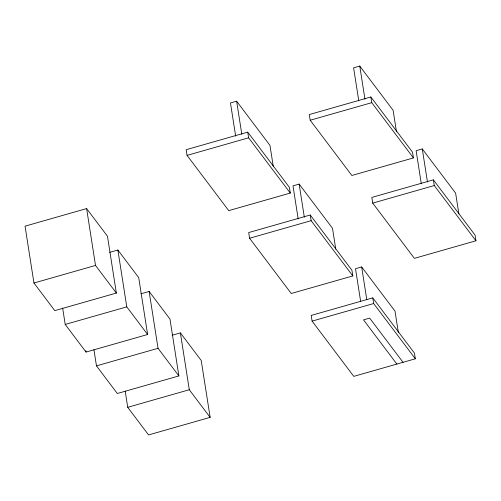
<?xml version="1.0" encoding="UTF-8"?>
<svg xmlns="http://www.w3.org/2000/svg" width="501" height="501" viewBox="0 0 501 501"><rect width="100%" height="100%" fill="white"/><g stroke="black" fill="none" stroke-linecap="round" stroke-linejoin="round"><path stroke-width="0.75" d="M273.233 166.219L269.976 145.403L236.629 101.208L230.473 102.968L235.664 136.115M396.485 131.844L393.103 110.264L359.762 66.063L353.606 67.823L358.797 100.97M247.732 132.126L186.165 149.699L187.055 155.385L228.732 210.627L290.298 193.06L289.409 187.374L247.732 132.126L248.621 137.813L290.298 193.06M370.859 96.981L309.299 114.554L310.188 120.24L351.865 175.488L413.431 157.915L412.542 152.229L370.859 96.981L371.755 102.667L413.431 157.915M187.055 155.385L248.621 137.813M310.188 120.24L371.755 102.667M86.617 208.585L25.05 226.158L33.955 283.009L54.791 310.633L116.357 293.06L107.458 236.209L86.617 208.585L95.516 265.436L116.357 293.06M335.751 249.091L332.495 228.274L299.147 184.08L292.991 185.833L298.183 218.981M458.885 213.946L455.622 193.135L422.28 148.935L416.124 150.695L421.316 183.842M109.669 252.36L117.873 250.018L138.714 277.642L147.62 334.493L86.053 352.065L65.211 324.441L62.65 308.096M33.955 283.009L95.516 265.436M310.251 214.998L248.684 232.564L249.573 238.251L291.25 293.498L352.817 275.926L351.927 270.239L310.251 214.998L311.14 220.678L352.817 275.926M433.384 179.853L371.817 197.425L372.706 203.112L414.383 258.353L475.95 240.787L475.061 235.101L433.384 179.853L434.273 185.539L475.95 240.787M249.573 238.251L311.14 220.678M372.706 203.112L434.273 185.539M140.875 293.811L149.135 291.45L169.977 319.074L178.876 375.925L117.309 393.498L96.474 365.874L93.944 349.742M65.211 324.441L126.778 306.869L147.62 334.493M398.358 332.526L395.013 311.146L361.666 266.945L355.51 268.705L360.657 301.546M172.137 335.244L180.391 332.889L201.233 360.513L210.138 417.364L148.572 434.937L127.73 407.313L125.206 391.175M96.474 365.874L158.034 348.308L178.876 375.925M372.769 297.863L311.202 315.436L312.092 321.122L353.775 376.37L415.335 358.797L414.446 353.111L372.769 297.863L373.658 303.55L415.335 358.797M312.092 321.122L373.658 303.55M127.73 407.313L189.297 389.74L210.138 417.364M403.023 362.311L369.682 318.116L363.526 319.87L396.867 364.07M422.28 148.935L427.472 182.082M359.762 66.063L364.953 99.211M361.666 266.945L366.813 299.786M299.147 184.08L304.339 217.227M236.629 101.208L241.82 134.356M180.391 332.889L189.297 389.74M149.135 291.45L158.034 348.308M117.873 250.018L126.778 306.869M85.828 350.644L86.053 352.065"/></g></svg>
